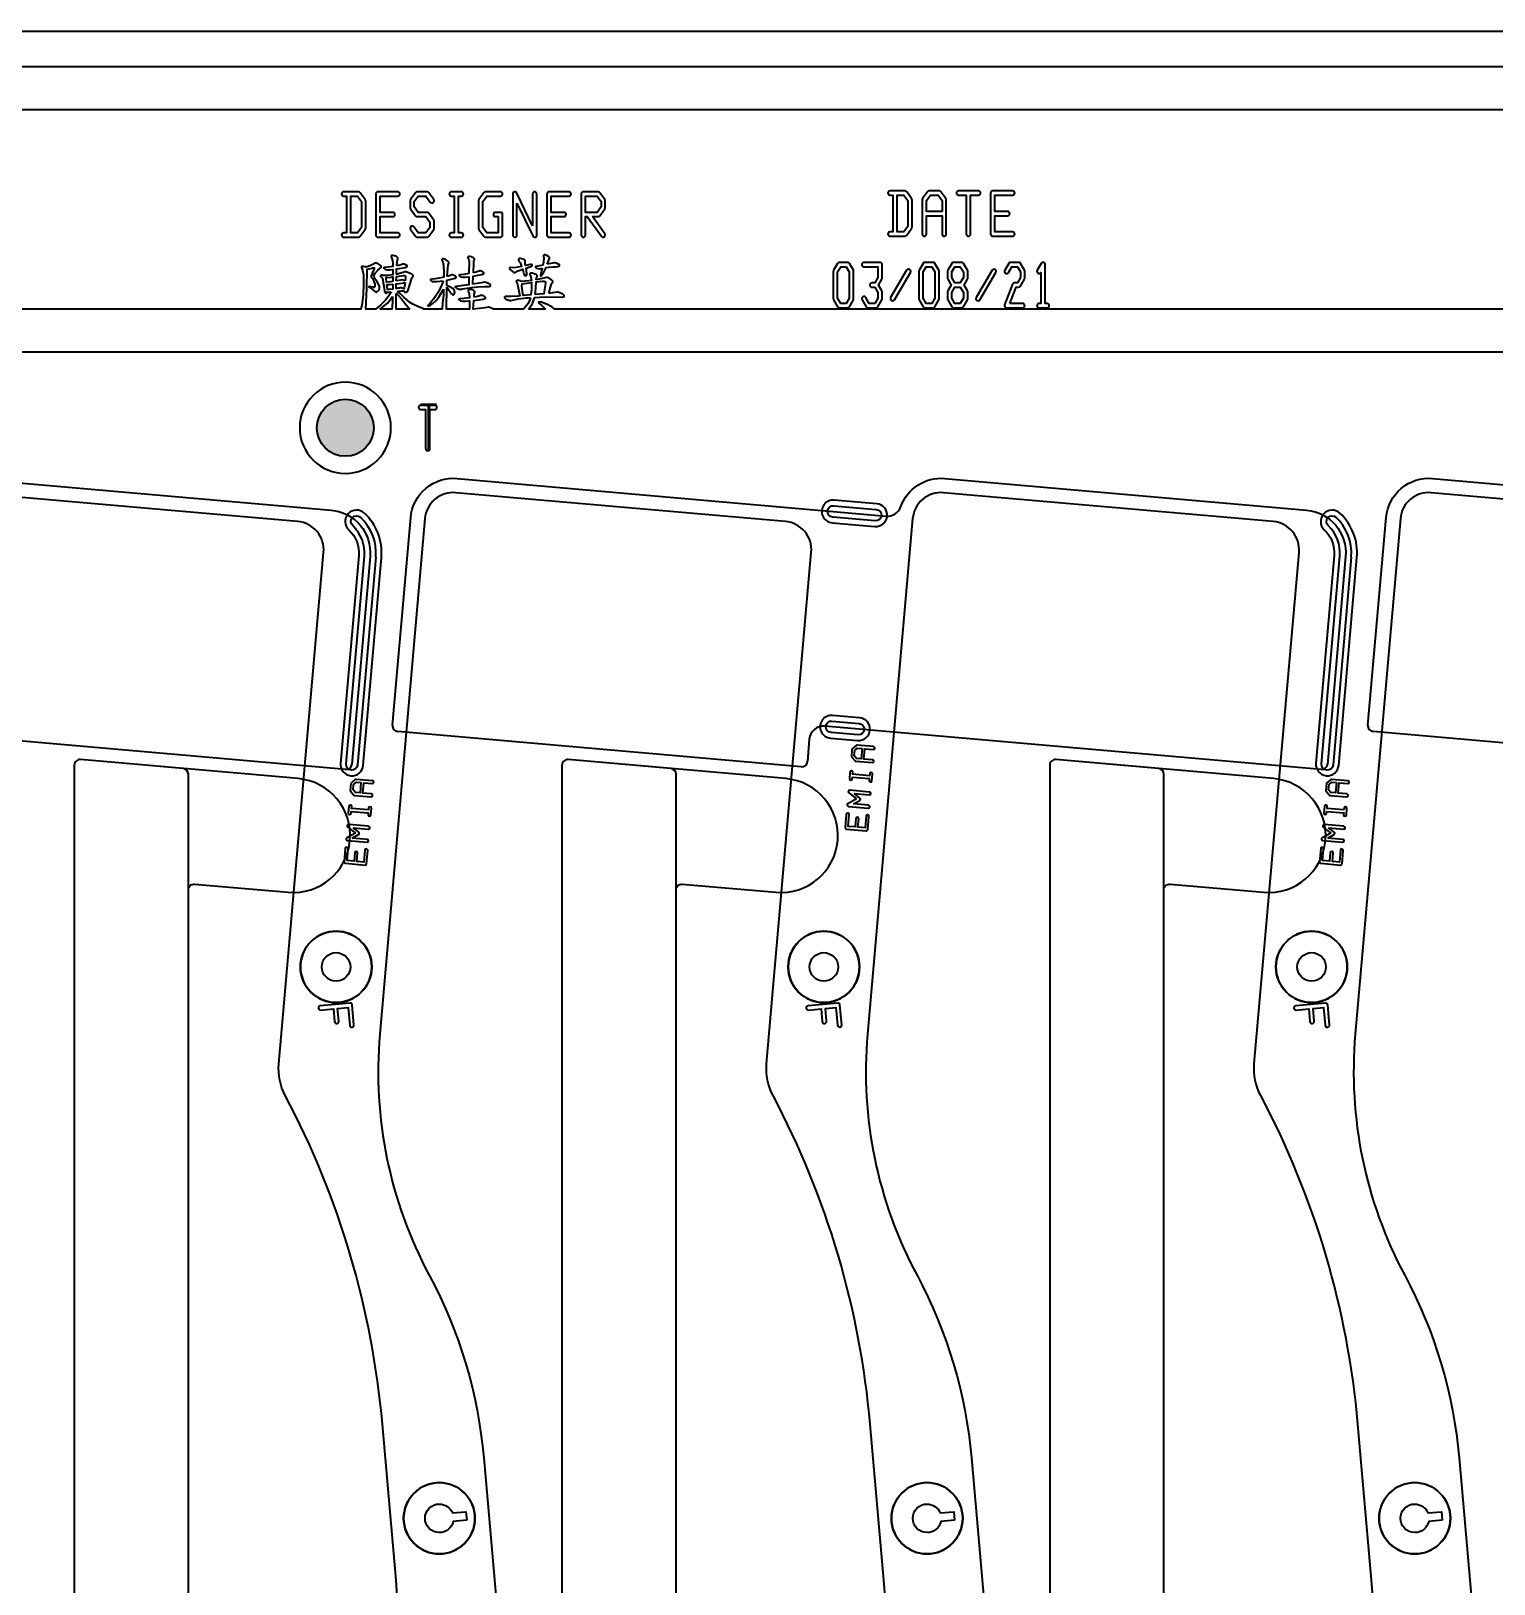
# Model space of a CAD drawing. Extents: x 2864 to 3941, y 2420 to 3182.
# Drawn here: x 3635.3 to 3686.6, y 2980.2 to 3034.7 of the extents above; entities that cross this region are included whole.
import ezdxf

# ---------------------------------------------------------------- set-up
doc = ezdxf.new("R2010")
doc.units = 0
for name, color, linetype in [('ada-b', 3, 'Continuous'), ('btr2_panel', 7, 'Continuous'), ('emi-panel', 2, 'Continuous'), ('emia-block-b', 5, 'Continuous')]:
    doc.layers.add(name, color=color, linetype=linetype)
doc.styles.get("Standard").update_dxf_attribs({"font": 'simplex.shx', "height": 2.7})

msp = doc.modelspace()

# ---------------------------------------------------------------- hatches: boundary and pattern name
at = {"layer": 'emia-block-b', "linetype": 'Continuous'}
msp.add_hatch(color=256, dxfattribs=at).paths.add_polyline_path([(3647.31461, 3020.76722, 1), (3645.31461, 3020.76722, 1)])

# ---------------------------------------------------------------- linework, layer by layer
at = {"layer": 'ada-b', "linetype": 'Continuous'}
for points in [[(3636.81107, 3008.93618), (3636.81095, 2946.64439, 0.440004), (3637.02838, 2946.44516), (3640.62885, 2946.76016, 0.388891), (3640.81141, 2946.9594), (3640.81144, 3008.62126, 0.388895), (3640.62886, 3008.8205), (3637.02851, 3009.13544, 0.440063)], [(3636.81117, 3008.93619), (3636.81095, 2946.64439, 0.440004), (3637.02838, 2946.44516), (3640.62885, 2946.76016, 0.388891), (3640.81141, 2946.9594), (3640.81136, 3004.571, -0.440016), (3641.02878, 3004.77023), (3644.31135, 3004.48302, 1), (3644.65982, 3008.46784), (3637.02859, 3009.13542, 0.44002)], [(3653.91107, 3008.93618), (3653.91095, 2946.64439, 0.440004), (3654.12838, 2946.44516), (3657.72885, 2946.76016, 0.388891), (3657.91141, 2946.9594), (3657.91144, 3008.62126, 0.388895), (3657.72886, 3008.8205), (3654.12851, 3009.13544, 0.440063)], [(3653.91117, 3008.93619), (3653.91095, 2946.64439, 0.440004), (3654.12838, 2946.44516), (3657.72885, 2946.76016, 0.388891), (3657.91141, 2946.9594), (3657.91136, 3004.571, -0.440016), (3658.12878, 3004.77023), (3661.41135, 3004.48302, 1), (3661.75982, 3008.46784), (3654.12859, 3009.13542, 0.44002)], [(3671.01107, 3008.93618), (3671.01095, 2946.64439, 0.440004), (3671.22838, 2946.44516), (3674.82885, 2946.76016, 0.388891), (3675.01141, 2946.9594), (3675.01144, 3008.62126, 0.388895), (3674.82886, 3008.8205), (3671.22851, 3009.13544, 0.440063)], [(3671.01117, 3008.93619), (3671.01095, 2946.64439, 0.440004), (3671.22838, 2946.44516), (3674.82885, 2946.76016, 0.388891), (3675.01141, 2946.9594), (3675.01136, 3004.571, -0.440016), (3675.22878, 3004.77023), (3678.51135, 3004.48302, 1), (3678.85982, 3008.46784), (3671.22859, 3009.13542, 0.44002)]]:
    msp.add_lwpolyline(points, format="xyb", close=True, dxfattribs=at)
at = {"layer": 'btr2_panel'}
for p, q in [((3650.20593, 3027.45019), (3650.37977, 3027.45019)), ((3648.42673, 3026.01193), (3648.41794, 3025.91896)), ((3653.33004, 3024.92608), (3652.73139, 3024.92608)), ((3670.77985, 3024.97608), (3670.92018, 3024.97608))]:
    msp.add_line(p, q, dxfattribs=at)
at = {"layer": 'btr2_panel', "linetype": 'Continuous'}
for points in [[(3537.92299, 3034.67608), (3791.92299, 3034.67608), (3791.92299, 3031.92608, 0.414215), (3790.67299, 3030.67608, 0.414215), (3791.92299, 3029.42608), (3791.92299, 3024.66941, -0.044688), (3792.42299, 3024.26645), (3792.42299, 3019.08572, -0.044688), (3791.92299, 3018.68276), (3791.92299, 2842.16941, -0.044688), (3792.42299, 2841.76645), (3792.42299, 2836.58572, -0.044688), (3791.92299, 2836.18276), (3791.92299, 2659.66941, -0.044688)], [(3647.02861, 3027.76525), (3647.02861, 3028.72552, 0.159331), (3647.01413, 3028.76981), (3646.84074, 3029.00926, 0.241867), (3646.77977, 3029.04058), (3646.43209, 3029.04058), (3646.25825, 3029.04058, 1), (3646.25825, 3028.89058), (3646.35709, 3028.89058), (3646.35709, 3027.60019), (3646.25825, 3027.60019, 1), (3646.25825, 3027.45019), (3646.43209, 3027.45019)], [(3648.15361, 3027.45019, 1), (3648.15361, 3027.60019), (3647.53325, 3027.60019), (3647.53325, 3028.17038), (3647.97977, 3028.17038, 1), (3647.97977, 3028.32038), (3647.53325, 3028.32038), (3647.53325, 3028.89058), (3648.15361, 3028.89058, 1), (3648.15361, 3029.04058), (3647.45825, 3029.04058, 0.414241), (3647.38325, 3028.96558), (3647.38325, 3028.24538)], [(3650.37977, 3027.45019, 1), (3650.37977, 3027.60019), (3650.28093, 3027.60019), (3650.28093, 3028.89058), (3650.37977, 3028.89058, 1), (3650.37977, 3029.04058), (3650.20593, 3029.04058), (3650.03209, 3029.04058, 1), (3650.03209, 3028.89058), (3650.13093, 3028.89058), (3650.13093, 3027.60019), (3650.03209, 3027.60019, 1), (3650.03209, 3027.45019), (3650.20593, 3027.45019)], [(3652.87861, 3027.85306), (3652.32579, 3028.99819, 0.798609), (3652.18325, 3028.96531), (3652.18325, 3027.52519, 1), (3652.33325, 3027.52519), (3652.33325, 3028.63771)], [(3652.33325, 3028.63771), (3652.88607, 3027.49258, 0.798609), (3653.02861, 3027.52546)], [(3653.02861, 3027.52546), (3653.02861, 3028.96558, 1), (3652.87861, 3028.96558), (3652.87861, 3027.85306)], [(3654.15361, 3027.45019, 1), (3654.15361, 3027.60019), (3653.53325, 3027.60019), (3653.53325, 3028.17038), (3653.97977, 3028.17038, 1), (3653.97977, 3028.32038), (3653.53325, 3028.32038), (3653.53325, 3028.89058), (3654.15361, 3028.89058, 1), (3654.15361, 3029.04058), (3653.45825, 3029.04058, 0.414241), (3653.38325, 3028.96558), (3653.38325, 3028.24538)], [(3655.42861, 3028.48545), (3655.42861, 3028.72552, 0.159331), (3655.41413, 3028.76981), (3655.24074, 3029.00926, 0.241867), (3655.17977, 3029.04058), (3654.65825, 3029.04058, 0.414241), (3654.58325, 3028.96558), (3654.58325, 3028.24538)], [(3666.18456, 3027.79869), (3666.18456, 3028.75895, 0.159331), (3666.17009, 3028.80324), (3665.99669, 3029.0427, 0.241867), (3665.93572, 3029.07402), (3665.58804, 3029.07402), (3665.4142, 3029.07402, 1), (3665.4142, 3028.92402), (3665.51304, 3028.92402), (3665.51304, 3027.63362), (3665.4142, 3027.63362, 1), (3665.4142, 3027.48362), (3665.58804, 3027.48362)], [(3667.38456, 3027.55862), (3667.38456, 3028.27882), (3667.38456, 3028.75895, 0.159331), (3667.37009, 3028.80324), (3667.19669, 3029.0427, 0.241867), (3667.13572, 3029.07402), (3666.78804, 3029.07402, 0.241871), (3666.72707, 3029.0427), (3666.55368, 3028.80324, 0.159337), (3666.5392, 3028.75895), (3666.5392, 3028.27882)], [(3669.70956, 3027.48362, 1), (3669.70956, 3027.63362), (3669.0892, 3027.63362), (3669.0892, 3028.20382), (3669.53572, 3028.20382, 1), (3669.53572, 3028.35382), (3669.0892, 3028.35382), (3669.0892, 3028.92402), (3669.70956, 3028.92402, 1), (3669.70956, 3029.07402), (3669.0142, 3029.07402, 0.414241), (3668.9392, 3028.99902), (3668.9392, 3028.27882)], [(3647.38325, 3028.24538), (3647.38325, 3027.52519, 0.414241), (3647.45825, 3027.45019), (3648.15361, 3027.45019)], [(3653.38325, 3028.24538), (3653.38325, 3027.52519, 0.414241), (3653.45825, 3027.45019), (3654.15361, 3027.45019)], [(3654.58325, 3028.24538), (3654.58325, 3027.52519, 1), (3654.73325, 3027.52519), (3654.73325, 3028.17038), (3654.7938, 3028.17038), (3655.29287, 3027.4812, 1), (3655.41436, 3027.56917), (3654.979, 3028.17038)], [(3654.979, 3028.17038), (3655.17977, 3028.17038, 0.241871), (3655.24074, 3028.2017), (3655.41413, 3028.44116, 0.159337), (3655.42861, 3028.48545)], [(3666.5392, 3028.27882), (3666.5392, 3027.55862, 1), (3666.6892, 3027.55862), (3666.6892, 3028.20382), (3667.23456, 3028.20382), (3667.23456, 3027.55862, 1), (3667.38456, 3027.55862)], [(3668.9392, 3028.27882), (3668.9392, 3027.55862, 0.414241), (3669.0142, 3027.48362), (3669.70956, 3027.48362)], [(3646.43209, 3027.45019), (3646.77977, 3027.45019, 0.241871), (3646.84074, 3027.48151), (3647.01413, 3027.72096, 0.159337), (3647.02861, 3027.76525)], [(3665.58804, 3027.48362), (3665.93572, 3027.48362, 0.241871), (3665.99669, 3027.51494), (3666.17009, 3027.75439, 0.159337), (3666.18456, 3027.79869)], [(3647.9272, 3025.5299), (3647.92318, 3025.51873), (3647.90863, 3025.49851), (3647.89115, 3025.46116), (3647.82127, 3025.36158), (3647.70774, 3025.22775), (3647.55927, 3025.08303), (3647.47192, 3025.0099), (3647.43408, 3024.97255), (3647.37563, 3024.92608), (3647.03859, 3024.92608), (3647.06634, 3025.64683), (3647.07766, 3026.32933), (3647.10629, 3026.32933), (3647.24933, 3026.36522), (3647.2684, 3026.37291), (3647.3002, 3026.38061), (3647.32053, 3026.38061), (3647.32815, 3026.37082), (3647.32815, 3026.34998), (3647.31696, 3026.31841), (3647.26382, 3026.21114), (3647.22186, 3026.09912), (3647.22186, 3026.05958), (3647.24305, 3026.02207), (3647.26425, 3025.99886), (3647.30661, 3025.92563), (3647.34897, 3025.80061), (3647.34897, 3025.71998), (3647.3283, 3025.69116), (3647.30821, 3025.69116), (3647.30764, 3025.69224), (3647.14603, 3025.72581), (3647.1406, 3025.72581), (3647.13516, 3025.71819), (3647.13516, 3025.71058), (3647.18084, 3025.68356), (3647.27953, 3025.60973), (3647.35447, 3025.54492), (3647.38552, 3025.52691), (3647.41206, 3025.52691), (3647.45323, 3025.55278), (3647.49589, 3025.60165), (3647.51648, 3025.65627), (3647.51648, 3025.72924), (3647.4314, 3025.88605), (3647.34633, 3026.0015, -0.184759), (3647.31541, 3026.09093), (3647.32624, 3026.12657), (3647.36055, 3026.18546), (3647.45803, 3026.29239), (3647.55192, 3026.37917), (3647.57179, 3026.41172), (3647.57179, 3026.44006), (3647.54111, 3026.47341), (3647.46805, 3026.51403), (3647.40085, 3026.53724), (3647.36336, 3026.53724), (3647.33176, 3026.52401), (3647.25593, 3026.47603), (3647.12113, 3026.41978), (3647.03345, 3026.39549), (3647.01118, 3026.40875), (3646.95652, 3026.42194), (3646.90186, 3026.42194), (3646.8797, 3026.40578), (3646.8797, 3026.38216), (3646.88879, 3026.35852), (3646.92212, 3026.29755), (3646.94636, 3026.14576), (3646.94636, 3025.79119), (3646.93531, 3025.4391), (3646.91443, 3025.22509), (3646.88864, 3025.05838), (3646.86531, 3024.98125), (3646.85795, 3024.93646), (3646.85795, 3024.92608), (3614.86784, 3024.92608)], [(3648.11881, 3026.45037), (3648.1329, 3026.60205), (3648.1481, 3026.65366), (3648.15418, 3026.69189), (3648.15418, 3026.72982), (3648.11215, 3026.76832), (3648.07012, 3026.78609, 0.096616), (3647.99654, 3026.80978), (3647.94849, 3026.80978), (3647.92297, 3026.79766), (3647.92297, 3026.76859), (3647.93361, 3026.73654, -0.135788), (3647.97164, 3026.60083), (3647.97621, 3026.55938), (3647.97992, 3026.42464), (3647.81278, 3026.39968), (3647.6975, 3026.3904), (3647.66316, 3026.38111), (3647.66316, 3026.36386, 0.120123), (3647.71766, 3026.31863), (3647.7824, 3026.3082), (3647.8722, 3026.3082), (3647.98077, 3026.32026), (3647.98077, 3026.1339), (3647.78947, 3026.10542), (3647.66172, 3026.10083), (3647.64589, 3026.10685), (3647.60462, 3026.11365), (3647.56671, 3026.11365), (3647.55222, 3026.09656), (3647.55222, 3026.07677), (3647.56098, 3026.06777), (3647.56974, 3026.06148), (3647.59273, 3026.0381), (3647.62121, 3025.98684), (3647.62668, 3025.95896), (3647.63546, 3025.93199), (3647.68585, 3025.59746, 0.190918), (3647.71526, 3025.51638), (3647.72431, 3025.50176), (3647.74243, 3025.48713), (3647.7594, 3025.48713), (3647.77298, 3025.49927), (3647.78431, 3025.52246), (3647.7854, 3025.52824), (3647.80431, 3025.52318, 0.039149), (3647.9272, 3025.5299)], [(3648.12857, 3025.55002), (3648.20049, 3025.5571, -0.043041), (3648.36373, 3025.5684), (3648.36508, 3025.56374), (3648.3976, 3025.51697), (3648.45315, 3025.51697), (3648.5033, 3025.56048), (3648.63004, 3025.97561), (3648.65801, 3026.03545, 0.144281), (3648.68996, 3026.08661), (3648.68996, 3026.10396), (3648.64163, 3026.14791), (3648.59331, 3026.17452), (3648.44969, 3026.23237), (3648.41788, 3026.23237), (3648.34179, 3026.21632), (3648.13045, 3026.15619), (3648.10477, 3026.15237), (3648.11163, 3026.33663), (3648.19952, 3026.34937), (3648.41448, 3026.38915), (3648.44165, 3026.39875), (3648.46511, 3026.40424), (3648.48858, 3026.41934), (3648.48858, 3026.44251), (3648.46773, 3026.46514), (3648.44689, 3026.47419, 0.21206), (3648.32047, 3026.50055, -0.043409), (3648.11881, 3026.45037)], [(3649.88603, 3026.07504), (3649.90467, 3026.34782), (3649.91977, 3026.47324), (3649.93865, 3026.54264), (3649.93865, 3026.57072), (3649.90364, 3026.6147), (3649.82242, 3026.66357), (3649.76119, 3026.69045), (3649.72495, 3026.69045), (3649.7037, 3026.669), (3649.7037, 3026.64756), (3649.72126, 3026.59885, -0.0984), (3649.7514, 3026.46976), (3649.76018, 3026.41984), (3649.76896, 3026.22743), (3649.76896, 3026.04801), (3649.66491, 3026.02446), (3649.46893, 3025.98996), (3649.34188, 3025.9779), (3649.30405, 3025.96582), (3649.30405, 3025.94618, 0.109775), (3649.35855, 3025.90095), (3649.42329, 3025.89052), (3649.51764, 3025.89052), (3649.7456, 3025.92191)], [(3650.80315, 3026.20575), (3650.82186, 3026.55184, -0.067096), (3650.83251, 3026.63365), (3650.83651, 3026.64593), (3650.84051, 3026.6691), (3650.84051, 3026.69637), (3650.81372, 3026.72638), (3650.78694, 3026.74002), (3650.74809, 3026.75501), (3650.68378, 3026.77001), (3650.63287, 3026.77001), (3650.60743, 3026.74567), (3650.60743, 3026.71593), (3650.61664, 3026.69971, -0.188959), (3650.65218, 3026.60778), (3650.65064, 3026.17491), (3650.4668, 3026.1451), (3650.34481, 3026.13442), (3650.30847, 3026.12373), (3650.30847, 3026.1053, 0.120084), (3650.36297, 3026.06006), (3650.42771, 3026.04963), (3650.5201, 3026.04963), (3650.65025, 3026.06551), (3650.64924, 3025.78281), (3650.19449, 3025.72334), (3650.16924, 3025.7125), (3650.16924, 3025.69488), (3650.20278, 3025.66913), (3650.23633, 3025.65557, 0.202378), (3650.3854, 3025.63057), (3650.41059, 3025.63541), (3650.74652, 3025.68381), (3650.96346, 3025.70438), (3651.20979, 3025.72012), (3651.35861, 3025.72388), (3651.40103, 3025.74004), (3651.40239, 3025.76968)], [(3653.39645, 3026.49889), (3653.44969, 3026.64542), (3653.46402, 3026.66906), (3653.47836, 3026.70059), (3653.47836, 3026.7263), (3653.4426, 3026.76731), (3653.37465, 3026.81008), (3653.32279, 3026.82967), (3653.28523, 3026.82967), (3653.26377, 3026.8066), (3653.26019, 3026.78352, -0.079593), (3653.27231, 3026.676, -0.034299), (3653.24182, 3026.4665), (3653.00505, 3026.42654), (3652.9836, 3026.41652), (3652.9836, 3026.40092), (3653.00899, 3026.38086), (3653.03438, 3026.3686, 0.145722), (3653.12392, 3026.33741), (3653.13817, 3026.34131), (3653.14824, 3026.34522), (3653.21756, 3026.36127)], [(3670.13671, 3026.01118), (3670.13671, 3026.2504, 0.13403), (3670.12627, 3026.28913), (3669.98594, 3026.5288, 0.267143), (3669.91995, 3026.56649), (3669.63975, 3026.56649, 0.267143), (3669.57376, 3026.5288), (3669.43343, 3026.28913, 1), (3669.56494, 3026.21212), (3669.6832, 3026.41409), (3669.87649, 3026.41409), (3669.98431, 3026.22996), (3669.98431, 3026.03162), (3669.87649, 3025.84749), (3669.77985, 3025.84749, 0.310667), (3669.7087, 3025.79856), (3669.42837, 3025.08043, 0.529919), (3669.49919, 3024.97608), (3670.06051, 3024.97608, 1), (3670.06051, 3025.12848), (3669.61073, 3025.12848)], [(3670.92018, 3024.97608, 1), (3670.92018, 3025.12848), (3670.85605, 3025.12848), (3670.85605, 3026.49007, 0.76611), (3670.71409, 3026.5288), (3670.57376, 3026.28913, 0.97981), (3670.70365, 3026.20947), (3670.70365, 3025.12848), (3670.63952, 3025.12848, 1), (3670.63952, 3024.97608), (3670.77985, 3024.97608)], [(3648.41794, 3025.91896), (3648.41562, 3025.92037), (3648.38245, 3025.93212), (3648.3458, 3025.94053, 0.14324), (3648.24757, 3025.94356), (3648.10027, 3025.91489)], [(3649.7456, 3025.92191), (3649.70976, 3025.81618), (3649.57863, 3025.53682), (3649.43877, 3025.32192), (3649.28724, 3025.13466), (3649.20273, 3025.05485), (3649.20273, 3025.04723), (3649.21361, 3025.03962, 0.205204), (3649.31628, 3025.07983), (3649.38106, 3025.12335), (3649.49443, 3025.23053), (3649.54303, 3025.29418), (3649.61053, 3025.37121), (3649.759, 3025.62578), (3649.76072, 3025.62956)], [(3649.86818, 3025.70028), (3649.88494, 3025.68232), (3649.93699, 3025.61065), (3649.99773, 3025.51508), (3650.0411, 3025.45932), (3650.06886, 3025.43675), (3650.08448, 3025.42746), (3650.10336, 3025.42746, 0.222071), (3650.14189, 3025.47377), (3650.14935, 3025.50755, 0.178818), (3650.12989, 3025.60115), (3650.11691, 3025.62148), (3650.0634, 3025.66622), (3650.02286, 3025.69061), (3649.89642, 3025.74752), (3649.87025, 3025.75336), (3649.87913, 3025.94518), (3649.9833, 3025.96532), (3650.11713, 3025.99814), (3650.14717, 3026.0109), (3650.17312, 3026.01821), (3650.19907, 3026.03827), (3650.19907, 3026.06461), (3650.17823, 3026.08724), (3650.12612, 3026.11212), (3650.07517, 3026.12795), (3650.0501, 3026.12795), (3649.9663, 3026.09691), (3649.88603, 3026.07504)], [(3650.78125, 3025.80081), (3650.79669, 3026.08635), (3650.96672, 3026.11515), (3651.09507, 3026.14391), (3651.1239, 3026.1551), (3651.14878, 3026.16149), (3651.17366, 3026.17907), (3651.17366, 3026.20383), (3651.15282, 3026.22646), (3651.1007, 3026.25134), (3651.04976, 3026.26717), (3651.0249, 3026.26717), (3651.00413, 3026.26108, -0.046392), (3650.80315, 3026.20575)], [(3651.40239, 3025.76968, 0.154416), (3651.27522, 3025.85453, 0.078894), (3651.20928, 3025.86799), (3651.0767, 3025.84561), (3650.78125, 3025.80081)], [(3653.00706, 3025.95953), (3653.01489, 3026.02227), (3653.03644, 3026.07704), (3653.03644, 3026.10194), (3653.00514, 3026.13846, 0.074535), (3652.86683, 3026.18327), (3652.80755, 3026.18327), (3652.78284, 3026.16648), (3652.78284, 3026.1389), (3652.79256, 3026.11369), (3652.80227, 3026.09928), (3652.82332, 3026.05967), (3652.84064, 3025.9338), (3652.75012, 3025.92171), (3652.49121, 3025.89804, 0.130029), (3652.33209, 3025.93465), (3652.30876, 3025.91235), (3652.30876, 3025.88508), (3652.31721, 3025.8702, -0.184639), (3652.34978, 3025.78594), (3652.43129, 3025.39281), (3652.3767, 3025.38359), (3652.12181, 3025.36838), (3651.91882, 3025.3644), (3651.88968, 3025.34719), (3651.88968, 3025.32015), (3651.93453, 3025.2882), (3651.97938, 3025.26854, 0.127545), (3652.11668, 3025.23168), (3652.3727, 3025.28297), (3652.66795, 3025.32102), (3652.80412, 3025.32753)], [(3653.44409, 3025.4783), (3653.50219, 3025.69908), (3653.53082, 3025.78279), (3653.55626, 3025.8311, 0.07753), (3653.59443, 3025.87941), (3653.59443, 3025.90219), (3653.54704, 3025.9512), (3653.46173, 3026.00836), (3653.40486, 3026.03285), (3653.37054, 3026.03285), (3653.2769, 3026.01288), (3653.00706, 3025.95953)], [(3669.61073, 3025.12848), (3669.8319, 3025.69509), (3669.91995, 3025.69509, 0.267143), (3669.98594, 3025.73279), (3670.12627, 3025.97245, 0.13403), (3670.13671, 3026.01118)], [(3587.0461, 3025.76996), (3587.0461, 3024.92848), (3586.89919, 3024.92848, 0.063141), (3586.88021, 3024.92608), (3560.62289, 3024.92608), (3560.62289, 3023.42608), (3767.77638, 3023.42608)], [(3647.52153, 3024.92608, 0.026687), (3647.60718, 3024.98267), (3647.66821, 3025.02866), (3647.78784, 3025.13811), (3647.84644, 3025.20157), (3647.97084, 3025.36788)], [(3650.82881, 3025.35106), (3650.83181, 3025.39825, -0.067086), (3650.84245, 3025.48006), (3650.84645, 3025.49234), (3650.85045, 3025.51551), (3650.85045, 3025.54278), (3650.82367, 3025.57279), (3650.79688, 3025.58642), (3650.75804, 3025.60142), (3650.69373, 3025.61641), (3650.64282, 3025.61641), (3650.61737, 3025.59208), (3650.61737, 3025.56234), (3650.62658, 3025.54612, -0.077125), (3650.6608, 3025.47311), (3650.66362, 3025.32415), (3650.46927, 3025.29867), (3650.33772, 3025.28936), (3650.29852, 3025.28006), (3650.29852, 3025.26196), (3650.31833, 3025.23791), (3650.35798, 3025.2126), (3650.4286, 3025.20122), (3650.5288, 3025.20122), (3650.66489, 3025.21436), (3650.66821, 3024.92608), (3649.86401, 3024.92608), (3649.86818, 3025.70028)], [(3652.80412, 3025.32753), (3652.77997, 3025.2523), (3652.72988, 3025.12693), (3652.59032, 3024.94604), (3652.55816, 3024.92608), (3651.51531, 3024.92608), (3651.51427, 3024.92712), (3651.46703, 3024.95299), (3651.34645, 3024.99487), (3651.33089, 3024.99487), (3651.20862, 3024.97154, -0.029676), (3650.80201, 3024.92953), (3650.82123, 3025.23183), (3650.90294, 3025.24213), (3651.14862, 3025.28165), (3651.2065, 3025.29665), (3651.23333, 3025.31164), (3651.23333, 3025.33598), (3651.21058, 3025.36067), (3651.18784, 3025.37055, 0.20801), (3651.04871, 3025.39977, -0.038369), (3650.82881, 3025.35106)], [(3767.77638, 3023.42608), (3767.77638, 3024.92608), (3653.66213, 3024.92608), (3653.55253, 3025.0085, 0.047639), (3653.25438, 3025.14515, 0.065531), (3653.10294, 3025.17885), (3653.09688, 3025.17885), (3653.09082, 3025.17077), (3653.09082, 3025.15144), (3653.12299, 3025.1177), (3653.19536, 3025.06372), (3653.31598, 3024.94227), (3653.33004, 3024.92608)], [(3646.98262, 3017.77532, 1), (3646.43714, 3017.19013, -0.230922), (3646.78294, 3016.28954), (3646.14531, 3009.00177, 1), (3646.94226, 3008.93204), (3647.57989, 3016.21981)], [(3647.38065, 3016.23725), (3646.74303, 3008.94947, -1), (3646.34455, 3008.98434), (3646.98217, 3016.27211, 0.230923), (3646.57351, 3017.33643, -1), (3646.84625, 3017.62902)], [(3681.18262, 3017.77532, 1), (3680.63714, 3017.19013, -0.230922), (3680.98294, 3016.28954), (3680.34531, 3009.00177, 1), (3681.14226, 3008.93204), (3681.77989, 3016.21981)], [(3681.58065, 3016.23725), (3680.94303, 3008.94947, -1), (3680.54455, 3008.98434), (3681.18217, 3016.27211, 0.230923), (3680.77351, 3017.33643, -1), (3681.04625, 3017.62902)], [(3664.69481, 3007.99688), (3664.00234, 3008.05746, 0.743963), (3663.96649, 3007.96864), (3664.2341, 3007.75432)], [(3664.12621, 3007.58128), (3664.3479, 3007.7026, 0.537055), (3664.35493, 3007.78567), (3664.15789, 3007.94347)], [(3664.15789, 3007.94347), (3664.6861, 3007.89726, 1), (3664.69481, 3007.99688)], [(3664.2341, 3007.75432), (3663.93333, 3007.58972, 0.74498), (3663.95335, 3007.49602), (3664.64569, 3007.43545, 1), (3664.65441, 3007.53507), (3664.12621, 3007.58128)], [(3647.12673, 3006.79767), (3646.43426, 3006.85825, 0.743963), (3646.3984, 3006.76944), (3646.66602, 3006.55512)], [(3646.58981, 3006.74427), (3647.11802, 3006.69805, 1), (3647.12673, 3006.79767)], [(3681.32673, 3006.79767), (3680.63426, 3006.85825, 0.743963), (3680.5984, 3006.76944), (3680.86602, 3006.55512)], [(3680.78981, 3006.74427), (3681.31802, 3006.69805, 1), (3681.32673, 3006.79767)], [(3646.66602, 3006.55512), (3646.36525, 3006.39052, 0.74498), (3646.38527, 3006.29681), (3647.07761, 3006.23624, 1), (3647.08633, 3006.33586), (3646.55812, 3006.38207)], [(3646.55812, 3006.38207), (3646.77982, 3006.5034, 0.537055), (3646.78685, 3006.58646), (3646.58981, 3006.74427)], [(3680.86602, 3006.55512), (3680.56525, 3006.39052, 0.74498), (3680.58527, 3006.29681), (3681.27761, 3006.23624, 1), (3681.28633, 3006.33586), (3680.75812, 3006.38207)], [(3680.75812, 3006.38207), (3680.97982, 3006.5034, 0.537055), (3680.98685, 3006.58646), (3680.78981, 3006.74427)]]:
    msp.add_lwpolyline(points, format="xyb", dxfattribs=at)
for points in [[(3785.92299, 3032.67608, 0.414216), (3784.92299, 3033.67608, 0.182679), (3784.26155, 3033.42608), (3546.01972, 3033.42608, 1), (3546.01972, 3031.92608), (3784.26155, 3031.92608, 0.182679), (3784.92299, 3031.67608, 0.414216)], [(3649.42861, 3027.76525), (3649.42861, 3028.00532, 0.159339), (3649.41413, 3028.04962), (3649.24074, 3028.28906, 0.241867), (3649.17977, 3028.32038), (3648.87038, 3028.32038), (3648.73325, 3028.50975), (3648.73325, 3028.70121), (3648.87038, 3028.89058), (3649.14148, 3028.89058), (3649.29287, 3028.68153, 1), (3649.41436, 3028.7695), (3649.24074, 3029.00926, 0.241867), (3649.17977, 3029.04058), (3648.83209, 3029.04058, 0.241871), (3648.77112, 3029.00926), (3648.59772, 3028.76981, 0.159337), (3648.58325, 3028.72552), (3648.58325, 3028.48545, 0.159331), (3648.59772, 3028.44116), (3648.77112, 3028.2017, 0.241867), (3648.83209, 3028.17038), (3649.14148, 3028.17038), (3649.27861, 3027.98102), (3649.27861, 3027.78956), (3649.14148, 3027.60019), (3648.87038, 3027.60019), (3648.71899, 3027.80924, 1), (3648.5975, 3027.72127), (3648.77112, 3027.48151, 0.241867), (3648.83209, 3027.45019), (3649.17977, 3027.45019, 0.241871), (3649.24074, 3027.48151), (3649.41413, 3027.72096, 0.159337)], [(3651.82861, 3027.52519), (3651.82861, 3028.24538, 0.414241), (3651.75361, 3028.32038), (3651.57977, 3028.32038, 1), (3651.57977, 3028.17038), (3651.67861, 3028.17038), (3651.67861, 3027.60019), (3651.27038, 3027.60019), (3651.13325, 3027.78956), (3651.13325, 3028.70121), (3651.27038, 3028.89058), (3651.75361, 3028.89058, 1), (3651.75361, 3029.04058), (3651.23209, 3029.04058, 0.241871), (3651.17112, 3029.00926), (3650.99772, 3028.76981, 0.159337), (3650.98325, 3028.72552), (3650.98325, 3027.76525, 0.159331), (3650.99772, 3027.72096), (3651.17112, 3027.48151, 0.241867), (3651.23209, 3027.45019), (3651.75361, 3027.45019, 0.414241)], [(3668.50956, 3028.92402, 1), (3668.50956, 3029.07402), (3668.16188, 3029.07402), (3667.8142, 3029.07402, 1), (3667.8142, 3028.92402), (3668.08688, 3028.92402), (3668.08688, 3027.55862, 1), (3668.23688, 3027.55862), (3668.23688, 3028.92402)], [(3652.86427, 3026.44954), (3652.86427, 3026.47664), (3652.83443, 3026.49155), (3652.7978, 3026.49155), (3652.63537, 3026.45147), (3652.62208, 3026.52061), (3652.61813, 3026.63055), (3652.59801, 3026.65477), (3652.57789, 3026.66617), (3652.53479, 3026.68328), (3652.46152, 3026.70039), (3652.40836, 3026.70039), (3652.38536, 3026.67864), (3652.38536, 3026.64785), (3652.40195, 3026.61475), (3652.44064, 3026.5606), (3652.49556, 3026.4205), (3652.30942, 3026.38313), (3652.2043, 3026.37408), (3652.11023, 3026.38527), (3652.0858, 3026.38527), (3652.06869, 3026.3728), (3652.06869, 3026.3491), (3652.1046, 3026.30418), (3652.17272, 3026.24303), (3652.22351, 3026.21559), (3652.25189, 3026.21559), (3652.28027, 3026.22776), (3652.29885, 3026.23994, -0.036745), (3652.43971, 3026.29674), (3652.43971, 3026.29808), (3652.52892, 3026.32794), (3652.56592, 3026.21465), (3652.5789, 3026.16064), (3652.61349, 3026.10516), (3652.63511, 3026.10371), (3652.6524, 3026.10513), (3652.67545, 3026.14211), (3652.68122, 3026.17767), (3652.68122, 3026.18981), (3652.65062, 3026.36849), (3652.83785, 3026.42926)], [(3664.13671, 3025.29218), (3664.13671, 3026.2504, 0.13403), (3664.12627, 3026.28913), (3663.98594, 3026.5288, 0.267143), (3663.91995, 3026.56649), (3663.63975, 3026.56649, 0.267143), (3663.57376, 3026.5288), (3663.43343, 3026.28913, 0.13403), (3663.42299, 3026.2504), (3663.42299, 3025.29218, 0.13403), (3663.43343, 3025.25345), (3663.57376, 3025.01378, 0.267143), (3663.63975, 3024.97608), (3663.91995, 3024.97608, 0.267143), (3663.98594, 3025.01378), (3664.12627, 3025.25345, 0.13403)], [(3665.13671, 3025.29218), (3665.13671, 3025.53139, 0.13403), (3665.12627, 3025.57012), (3665.00848, 3025.77129), (3665.12627, 3025.97245, 0.13403), (3665.13671, 3026.01118), (3665.13671, 3026.49029, 0.414239), (3665.06051, 3026.56649), (3664.49919, 3026.56649, 1), (3664.49919, 3026.41409), (3664.98431, 3026.41409), (3664.98431, 3026.03162), (3664.87649, 3025.84749), (3664.77985, 3025.84749, 1), (3664.77985, 3025.69509), (3664.87649, 3025.69509), (3664.98431, 3025.51095), (3664.98431, 3025.31262), (3664.87649, 3025.12848), (3664.6832, 3025.12848), (3664.56494, 3025.33045, 1), (3664.43343, 3025.25345), (3664.57376, 3025.01378, 0.267143), (3664.63975, 3024.97608), (3664.91995, 3024.97608, 0.267143), (3664.98594, 3025.01378), (3665.12627, 3025.25345, 0.13403)], [(3667.13671, 3025.29218), (3667.13671, 3026.2504, 0.13403), (3667.12627, 3026.28913), (3666.98594, 3026.5288, 0.267143), (3666.91995, 3026.56649), (3666.63975, 3026.56649, 0.267143), (3666.57376, 3026.5288), (3666.43343, 3026.28913, 0.13403), (3666.42299, 3026.2504), (3666.42299, 3025.29218, 0.13403), (3666.43343, 3025.25345), (3666.57376, 3025.01378, 0.267143), (3666.63975, 3024.97608), (3666.91995, 3024.97608, 0.267143), (3666.98594, 3025.01378), (3667.12627, 3025.25345, 0.13403)], [(3668.13671, 3025.29218), (3668.13671, 3025.53139, 0.13403), (3668.12627, 3025.57012), (3668.00848, 3025.77129), (3668.12627, 3025.97245, 0.13403), (3668.13671, 3026.01118), (3668.13671, 3026.2504, 0.13403), (3668.12627, 3026.28913), (3667.98594, 3026.5288, 0.267143), (3667.91995, 3026.56649), (3667.63975, 3026.56649, 0.267143), (3667.57376, 3026.5288), (3667.43343, 3026.28913, 0.13403), (3667.42299, 3026.2504), (3667.42299, 3026.01118, 0.13403), (3667.43343, 3025.97245), (3667.55122, 3025.77129), (3667.43343, 3025.57012, 0.13403), (3667.42299, 3025.53139), (3667.42299, 3025.29218, 0.13403), (3667.43343, 3025.25345), (3667.57376, 3025.01378, 0.267143), (3667.63975, 3024.97608), (3667.91995, 3024.97608, 0.267143), (3667.98594, 3025.01378), (3668.12627, 3025.25345, 0.13403)], [(3648.40813, 3025.8564), (3648.39585, 3025.77489), (3648.37303, 3025.66977), (3648.36038, 3025.64018, 0.137604), (3648.24775, 3025.67111, 0.027583), (3648.09638, 3025.64819), (3648.09837, 3025.81461), (3648.21399, 3025.83091), (3648.36846, 3025.8481)], [(3666.12627, 3026.21212, 1), (3665.99475, 3026.28913), (3665.43343, 3025.33045, 1), (3665.56494, 3025.25345)], [(3669.12627, 3026.21212, 1), (3668.99475, 3026.28913), (3668.43343, 3025.33045, 1), (3668.56494, 3025.25345)], [(3647.91456, 3020.76722, 0.414214), (3646.31461, 3022.36716, 0.414214), (3644.71467, 3020.76722, 0.414214), (3646.31461, 3019.16727, 0.414214)], [(3649.45364, 3021.40714, 1), (3649.45364, 3021.55714), (3649.20529, 3021.55714), (3648.95695, 3021.55714, 1), (3648.95695, 3021.40714), (3649.13029, 3021.40714), (3649.13029, 3020.04174, 1), (3649.28029, 3020.04174), (3649.28029, 3021.40714)], [(3648.09314, 2980.36326), (3647.6138, 2985.84219, 0.100411), (3644.20956, 2997.35816, -0.144694), (3643.98408, 2998.46939), (3645.55277, 3016.39735, 0.414156), (3644.64368, 3017.48063), (3633.08785, 3018.49181, 0.414232), (3632.00449, 3017.58284), (3630.42298, 2999.5068, 0.145892), (3632.15809, 2991.05497, -0.101585), (3634.06563, 2984.65688), (3634.54497, 2979.17795, -0.152268), (3632.43706, 2969.52368, 0.152268), (3630.52, 2960.74205), (3632.68756, 2935.96678, 0.414215), (3633.77091, 2935.05774), (3645.32669, 2936.06875, 0.414215), (3646.23573, 2937.15209), (3644.0817, 2961.77275, -0.151039), (3644.33076, 2962.92738, 0.151026)], [(3665.19314, 2980.36326), (3664.7138, 2985.84219, 0.100411), (3661.30956, 2997.35816, -0.144694), (3661.08408, 2998.46939), (3662.65277, 3016.39735, 0.414156), (3661.74368, 3017.48063), (3650.18785, 3018.49181, 0.414232), (3649.10449, 3017.58284), (3647.52298, 2999.5068, 0.145892), (3649.25809, 2991.05497, -0.101585), (3651.16563, 2984.65688), (3651.64497, 2979.17795, -0.152268), (3649.53706, 2969.52368, 0.152268), (3647.62, 2960.74205), (3649.78756, 2935.96678, 0.414215), (3650.87091, 2935.05774), (3662.42669, 2936.06875, 0.414215), (3663.33573, 2937.15209), (3661.1817, 2961.77275, -0.151039), (3661.43076, 2962.92738, 0.151026)], [(3664.94764, 3018.10371), (3663.45492, 3018.23433, 1), (3663.38519, 3017.43738), (3664.87791, 3017.30676, 1)], [(3682.29314, 2980.36326), (3681.8138, 2985.84219, 0.100411), (3678.40956, 2997.35816, -0.144694), (3678.18408, 2998.46939), (3679.75277, 3016.39735, 0.414156), (3678.84368, 3017.48063), (3667.28785, 3018.49181, 0.414232), (3666.20449, 3017.58284), (3664.62298, 2999.5068, 0.145892), (3666.35809, 2991.05497, -0.101585), (3668.26563, 2984.65688), (3668.74497, 2979.17795, -0.152268), (3666.63706, 2969.52368, 0.152268), (3664.72, 2960.74205), (3666.88756, 2935.96678, 0.414215), (3667.97091, 2935.05774), (3679.52669, 2936.06875, 0.414215), (3680.43573, 2937.15209), (3678.2817, 2961.77275, -0.151039), (3678.53076, 2962.92738, 0.151026)], [(3699.39314, 2980.36326), (3698.9138, 2985.84219, 0.100411), (3695.50956, 2997.35816, -0.144694), (3695.28408, 2998.46939), (3696.85277, 3016.39735, 0.414156), (3695.94368, 3017.48063), (3684.38785, 3018.49181, 0.414232), (3683.30449, 3017.58284), (3681.72298, 2999.5068, 0.145892), (3683.45809, 2991.05497, -0.101585), (3685.36563, 2984.65688), (3685.84497, 2979.17795, -0.152268), (3683.73706, 2969.52368, 0.152268), (3681.82, 2960.74205), (3683.98756, 2935.96678, 0.414215), (3685.07091, 2935.05774), (3696.62669, 2936.06875, 0.414215), (3697.53573, 2937.15209), (3695.3817, 2961.77275, -0.151039), (3695.63076, 2962.92738, 0.151026)], [(3664.93021, 3017.90447, -1), (3664.89534, 3017.506), (3663.40262, 3017.63662, -1), (3663.43749, 3018.03509)], [(3664.34565, 3010.60209), (3663.39469, 3010.68528, 1), (3663.32497, 3009.88833), (3664.27593, 3009.80514, 1)], [(3664.32822, 3010.40286, -1), (3664.29336, 3010.00438), (3663.3424, 3010.08756, -1), (3663.37726, 3010.48604)], [(3664.83426, 3009.59079), (3664.257, 3009.64129, 0.200133), (3664.22034, 3009.62964), (3664.09512, 3009.52457, 0.200125), (3664.07728, 3009.49049), (3664.05708, 3009.25958, 0.200109), (3664.06873, 3009.22292), (3664.1738, 3009.0977, 0.200125), (3664.20788, 3009.07986), (3664.78514, 3009.02936, 1), (3664.79386, 3009.12898), (3664.49731, 3009.15492), (3664.529, 3009.51711), (3664.82555, 3009.49117, 1)], [(3647.26618, 3008.39158), (3646.68892, 3008.44209, 0.200133), (3646.65225, 3008.43044), (3646.52703, 3008.32537, 0.200125), (3646.5092, 3008.29128), (3646.489, 3008.06038, 0.200109), (3646.50065, 3008.02371), (3646.60571, 3007.89849, 0.200125), (3646.6398, 3007.88066), (3647.21706, 3007.83015, 1), (3647.22578, 3007.92977), (3646.92923, 3007.95572), (3646.96092, 3008.31791), (3647.25747, 3008.29196, 1)], [(3664.79989, 3008.62421, 1), (3664.70027, 3008.63293), (3664.69453, 3008.56729), (3664.10143, 3008.61917), (3664.10717, 3008.68482, 1), (3664.00756, 3008.69353), (3663.98735, 3008.46263, 1), (3664.08697, 3008.45391), (3664.09272, 3008.51955), (3664.68581, 3008.46767), (3664.68007, 3008.40202, 1), (3664.77969, 3008.39331)], [(3681.46618, 3008.39158), (3680.88892, 3008.44209, 0.200133), (3680.85225, 3008.43044), (3680.72703, 3008.32537, 0.200125), (3680.7092, 3008.29128), (3680.689, 3008.06038, 0.200109), (3680.70065, 3008.02371), (3680.80571, 3007.89849, 0.200125), (3680.8398, 3007.88066), (3681.41706, 3007.83015, 1), (3681.42578, 3007.92977), (3681.12923, 3007.95572), (3681.16092, 3008.31791), (3681.45747, 3008.29196, 1)], [(3647.23181, 3007.42501, 1), (3647.13219, 3007.43372), (3647.12644, 3007.36808), (3646.53335, 3007.41997), (3646.53909, 3007.48561, 1), (3646.43947, 3007.49433), (3646.41927, 3007.26342, 1), (3646.51889, 3007.2547), (3646.52463, 3007.32035), (3647.11773, 3007.26846), (3647.11198, 3007.20282, 1), (3647.2116, 3007.1941)], [(3681.43181, 3007.42501, 1), (3681.33219, 3007.43372), (3681.32644, 3007.36808), (3680.73335, 3007.41997), (3680.73909, 3007.48561, 1), (3680.63947, 3007.49433), (3680.61927, 3007.26342, 1), (3680.71889, 3007.2547), (3680.72463, 3007.32035), (3681.31773, 3007.26846), (3681.31198, 3007.20282, 1), (3681.4116, 3007.1941)], [(3664.67054, 3007.14575, 1), (3664.57092, 3007.15447), (3664.53488, 3006.74247), (3664.28814, 3006.76405), (3664.31408, 3007.0606, 1), (3664.21446, 3007.06932), (3664.18852, 3006.77277), (3663.94178, 3006.79435), (3663.97783, 3007.20636, 1), (3663.87821, 3007.21507), (3663.8378, 3006.75326, 0.414255), (3663.88326, 3006.69909), (3664.57597, 3006.63849, 0.414249), (3664.63014, 3006.68394)], [(3647.10246, 3005.94655, 1), (3647.00284, 3005.95526), (3646.9668, 3005.54326), (3646.72006, 3005.56485), (3646.746, 3005.8614, 1), (3646.64638, 3005.87011), (3646.62044, 3005.57356), (3646.3737, 3005.59515), (3646.40974, 3006.00715, 1), (3646.31013, 3006.01587), (3646.26972, 3005.55406, 0.414255), (3646.31517, 3005.49989), (3647.00789, 3005.43929, 0.414249), (3647.06206, 3005.48474)], [(3681.30246, 3005.94655, 1), (3681.20284, 3005.95526), (3681.1668, 3005.54326), (3680.92006, 3005.56485), (3680.946, 3005.8614, 1), (3680.84638, 3005.87011), (3680.82044, 3005.57356), (3680.5737, 3005.59515), (3680.60974, 3006.00715, 1), (3680.51013, 3006.01587), (3680.46972, 3005.55406, 0.414255), (3680.51517, 3005.49989), (3681.20789, 3005.43929, 0.414249), (3681.26206, 3005.48474)], [(3647.2417, 3001.86706, 0.414215), (3645.9917, 3003.11706, 0.414215), (3644.7417, 3001.86706, 0.414215), (3645.9917, 3000.61706, 0.414215)], [(3664.3417, 3001.86706, 0.414215), (3663.0917, 3003.11706, 0.414215), (3661.8417, 3001.86706, 0.414215), (3663.0917, 3000.61706, 0.414215)], [(3681.4417, 3001.86706, 0.414215), (3680.1917, 3003.11706, 0.414215), (3678.9417, 3001.86706, 0.414215), (3680.1917, 3000.61706, 0.414215)], [(3646.4917, 3001.86706, -0.414217), (3645.9917, 3001.36706, -0.414217), (3645.4917, 3001.86706, -0.414217), (3645.9917, 3002.36706, -0.414217)], [(3663.5917, 3001.86706, -0.414217), (3663.0917, 3001.36706, -0.414217), (3662.5917, 3001.86706, -0.414217), (3663.0917, 3002.36706, -0.414217)], [(3680.6917, 3001.86706, -0.414217), (3680.1917, 3001.36706, -0.414217), (3679.6917, 3001.86706, -0.414217), (3680.1917, 3002.36706, -0.414217)], [(3646.61839, 2999.83543), (3646.55779, 3000.52815, 0.414234), (3646.47653, 3000.59633), (3645.95744, 3000.55091), (3645.95655, 3000.55083), (3645.43746, 3000.50542, 1), (3645.45053, 3000.35599), (3645.89535, 3000.39491), (3645.93427, 2999.95008, 1), (3646.0837, 2999.96316), (3646.04478, 3000.40798), (3646.41489, 3000.44036), (3646.46896, 2999.82236, 1)], [(3663.71839, 2999.83543), (3663.65779, 3000.52815, 0.414234), (3663.57653, 3000.59633), (3663.05744, 3000.55091), (3663.05655, 3000.55083), (3662.53746, 3000.50542, 1), (3662.55053, 3000.35599), (3662.99535, 3000.39491), (3663.03427, 2999.95008, 1), (3663.1837, 2999.96316), (3663.14478, 3000.40798), (3663.51489, 3000.44036), (3663.56896, 2999.82236, 1)], [(3680.81839, 2999.83543), (3680.75779, 3000.52815, 0.414234), (3680.67653, 3000.59633), (3680.15744, 3000.55091), (3680.15655, 3000.55083), (3679.63746, 3000.50542, 1), (3679.65053, 3000.35599), (3680.09535, 3000.39491), (3680.13427, 2999.95008, 1), (3680.2837, 2999.96316), (3680.24478, 3000.40798), (3680.61489, 3000.44036), (3680.66896, 2999.82236, 1)], [(3650.85926, 2982.53616, 0.414215), (3649.60926, 2983.78616, 0.414215), (3648.35926, 2982.53616, 0.414215), (3649.60926, 2981.28616, 0.414215)], [(3667.95926, 2982.53616, 0.414215), (3666.70926, 2983.78616, 0.414215), (3665.45926, 2982.53616, 0.414215), (3666.70926, 2981.28616, 0.414215)], [(3685.05926, 2982.53616, 0.414215), (3683.80926, 2983.78616, 0.414215), (3682.55926, 2982.53616, 0.414215), (3683.80926, 2981.28616, 0.414215)], [(3650.56986, 2982.46963), (3650.09749, 2982.4283, -0.351876), (3649.60926, 2982.03616, -0.414217), (3649.10926, 2982.53616, -0.414217), (3649.60926, 2983.03616, -0.303552), (3650.07134, 2982.72716), (3650.54371, 2982.76849)], [(3667.66986, 2982.46963), (3667.19749, 2982.4283, -0.351876), (3666.70926, 2982.03616, -0.414217), (3666.20926, 2982.53616, -0.414217), (3666.70926, 2983.03616, -0.303552), (3667.17134, 2982.72716), (3667.64371, 2982.76849)], [(3684.76986, 2982.46963), (3684.29749, 2982.4283, -0.351876), (3683.80926, 2982.03616, -0.414217), (3683.30926, 2982.53616, -0.414217), (3683.80926, 2983.03616, -0.303552), (3684.27134, 2982.72716), (3684.74371, 2982.76849)]]:
    msp.add_lwpolyline(points, format="xyb", close=True, dxfattribs=at)
for points in [[(3646.87861, 3027.78956), (3646.74148, 3027.60019), (3646.50709, 3027.60019), (3646.50709, 3028.89058), (3646.74148, 3028.89058), (3646.87861, 3028.70121)], [(3655.27861, 3028.50975), (3655.14148, 3028.32038), (3654.73325, 3028.32038), (3654.73325, 3028.89058), (3655.14148, 3028.89058), (3655.27861, 3028.70121)], [(3666.03456, 3027.82299), (3665.89743, 3027.63362), (3665.66304, 3027.63362), (3665.66304, 3028.92402), (3665.89743, 3028.92402), (3666.03456, 3028.73465)], [(3667.23456, 3028.35382), (3666.6892, 3028.35382), (3666.6892, 3028.73465), (3666.82633, 3028.92402), (3667.09743, 3028.92402), (3667.23456, 3028.73465)], [(3663.98431, 3025.31262), (3663.87649, 3025.12848), (3663.6832, 3025.12848), (3663.57539, 3025.31262), (3663.57539, 3026.22996), (3663.6832, 3026.41409), (3663.87649, 3026.41409), (3663.98431, 3026.22996)], [(3666.98431, 3025.31262), (3666.87649, 3025.12848), (3666.6832, 3025.12848), (3666.57539, 3025.31262), (3666.57539, 3026.22996), (3666.6832, 3026.41409), (3666.87649, 3026.41409), (3666.98431, 3026.22996)], [(3667.98431, 3026.03162), (3667.87649, 3025.84749), (3667.6832, 3025.84749), (3667.57539, 3026.03162), (3667.57539, 3026.22996), (3667.6832, 3026.41409), (3667.87649, 3026.41409), (3667.98431, 3026.22996)], [(3647.98077, 3025.89562), (3647.89471, 3025.88174), (3647.76069, 3025.86733), (3647.74179, 3026.01384), (3647.74179, 3026.0313), (3647.93021, 3026.04627), (3647.98077, 3026.05508)], [(3652.84438, 3025.62308), (3652.8214, 3025.43008), (3652.55146, 3025.40748), (3652.50532, 3025.73466), (3652.50532, 3025.74966), (3652.51507, 3025.80968), (3652.51577, 3025.8118), (3652.84438, 3025.85645)], [(3667.98431, 3025.31262), (3667.87649, 3025.12848), (3667.6832, 3025.12848), (3667.57539, 3025.31262), (3667.57539, 3025.51095), (3667.6832, 3025.69509), (3667.87649, 3025.69509), (3667.98431, 3025.51095)], [(3664.42938, 3009.52583), (3664.39769, 3009.16364), (3664.23723, 3009.17768), (3664.1585, 3009.2715), (3664.17509, 3009.46114), (3664.26892, 3009.53987)], [(3646.8613, 3008.32662), (3646.82961, 3007.96443), (3646.66914, 3007.97847), (3646.59042, 3008.07229), (3646.60701, 3008.26194), (3646.70083, 3008.34066)], [(3681.0613, 3008.32662), (3681.02961, 3007.96443), (3680.86914, 3007.97847), (3680.79042, 3008.07229), (3680.80701, 3008.26194), (3680.90083, 3008.34066)]]:
    msp.add_lwpolyline(points, close=True, dxfattribs=at)
for points in [[(3653.21756, 3026.36127), (3653.15235, 3026.11194), (3653.15235, 3026.10468), (3653.16245, 3026.09559), (3653.17255, 3026.09376), (3653.17972, 3026.09376), (3653.20839, 3026.12529), (3653.26095, 3026.19622), (3653.35291, 3026.3863), (3653.4634, 3026.40372), (3653.5908, 3026.41386), (3653.69543, 3026.41386), (3653.75487, 3026.41949), (3653.77002, 3026.42512), (3653.79449, 3026.42961), (3653.81896, 3026.44985)], [(3653.81896, 3026.44985), (3653.81896, 3026.47572), (3653.78109, 3026.50383), (3653.7065, 3026.53869), (3653.65487, 3026.55557), (3653.63646, 3026.55557), (3653.39645, 3026.49889)], [(3648.10027, 3025.91489), (3648.10328, 3026.07358), (3648.35846, 3026.10619), (3648.40498, 3026.10619), (3648.42673, 3026.08009), (3648.42673, 3026.01193)], [(3652.96808, 3025.44078), (3652.99749, 3025.66536), (3653.0054, 3025.87873), (3653.21327, 3025.90295), (3653.28933, 3025.90295), (3653.33291, 3025.88073), (3653.33291, 3025.82972)], [(3653.33291, 3025.82972), (3653.30287, 3025.61226), (3653.26994, 3025.45974), (3652.96808, 3025.44078)], [(3647.97084, 3025.36788), (3647.96704, 3025.19487), (3647.95331, 3025.01771), (3647.94208, 3024.92608), (3647.52153, 3024.92608)], [(3647.77139, 3025.79137), (3647.81404, 3025.78625), (3647.86346, 3025.78625), (3647.98028, 3025.79822)], [(3647.98028, 3025.79822), (3647.9766, 3025.63036), (3647.86579, 3025.61684), (3647.78996, 3025.61225), (3647.78996, 3025.62292), (3647.77139, 3025.79137)], [(3648.09638, 3025.47591), (3648.13459, 3025.44772), (3648.16856, 3025.41375), (3648.27943, 3025.29067), (3648.4493, 3025.07631), (3648.5788, 3024.92608)], [(3648.5788, 3024.92608), (3648.10253, 3024.92608), (3648.09918, 3025.06699), (3648.09638, 3025.47591)], [(3649.76072, 3025.62956), (3649.75234, 3025.41764), (3649.72676, 3025.12174), (3649.7063, 3024.95369), (3649.69926, 3024.92608), (3649.05543, 3024.92608), (3649.05543, 3024.93596), (3649.03715, 3024.9493), (3648.8818, 3025.00932), (3648.6826, 3025.10045), (3648.56013, 3025.17603), (3648.37553, 3025.33608), (3648.25126, 3025.45835), (3648.18913, 3025.51392), (3648.12857, 3025.55002)], [(3652.73139, 3024.92608), (3652.77599, 3024.97022), (3652.87916, 3025.12491), (3652.95198, 3025.3178), (3652.9546, 3025.33782), (3653.31135, 3025.35412), (3653.92276, 3025.34946), (3653.98802, 3025.36793), (3653.98802, 3025.40736), (3653.94079, 3025.45419), (3653.89355, 3025.48006), (3653.77297, 3025.52194), (3653.75415, 3025.52194), (3653.57353, 3025.49306), (3653.44409, 3025.4783)]]:
    msp.add_lwpolyline(points, dxfattribs=at)
at = {"layer": 'btr2_panel'}
for centre, radius, start, end in [((3645.68703, 3016.38543), 1.90009, 354.99966, 47.011099), ((3679.88703, 3016.38543), 1.90009, 354.99966, 47.011099), ((3645.68703, 3016.38543), 1.70009, 354.999693, 47.011081), ((3679.88703, 3016.38543), 1.70009, 354.999693, 47.011081)]:
    msp.add_arc(centre, radius, start, end, dxfattribs=at)
at = {"layer": 'emi-panel'}
for p, q in [((3647.9688, 3010.33808), (3648.60637, 3017.62623)), ((3682.1688, 3010.33808), (3682.80637, 3017.62623)), ((3646.32712, 3008.78509), (3628.92376, 3010.30745)), ((3662.29655, 3008.88399), (3648.15061, 3010.12141)), ((3680.52712, 3008.78509), (3663.12376, 3010.30745)), ((3696.49655, 3008.88399), (3682.35061, 3010.12141)), ((3662.58209, 3009.85294), (3662.51322, 3009.06579))]:
    msp.add_line(p, q, dxfattribs=at)
at = {"layer": 'emi-panel', "linetype": 'Continuous'}
for points in [[(3631.58868, 3018.00236, -0.340736), (3633.13145, 3018.98991), (3645.8178, 3017.87981, -0.414211), (3647.18141, 3016.25468), (3646.54379, 3008.9669)], [(3648.60637, 3017.62621, -0.414272), (3650.23145, 3018.98991), (3665.27493, 3017.67355)], [(3665.78868, 3018.00236, -0.340736), (3667.33145, 3018.98991), (3680.0178, 3017.87981, -0.414211), (3681.38141, 3016.25468), (3680.74379, 3008.9669)], [(3682.80637, 3017.62621, -0.414272), (3684.43145, 3018.98991), (3699.47493, 3017.67355)]]:
    msp.add_lwpolyline(points, format="xyb", dxfattribs=at)
at = {"layer": 'emi-panel'}
for centre, radius in [((3646.31461, 3020.76722), 1), ((3645.9917, 3001.86706), 1.25), ((3663.0917, 3001.86706), 1.25), ((3680.1917, 3001.86706), 1.25), ((3649.60926, 2982.53616), 1.25), ((3666.70926, 2982.53616), 1.25), ((3683.80926, 2982.53616), 1.25)]:
    msp.add_circle(centre, radius, dxfattribs=at)
for centre, radius, start, end in [((3665.31853, 3018.17119), 0.49955, 264.9926, 340.246962), ((3648.16804, 3010.32065), 0.2, 175.000323, 265.001037), ((3663.08019, 3009.80936), 0.5, 85.00072, 174.999839), ((3682.36804, 3010.32065), 0.2, 175.000323, 265.001037), ((3646.34454, 3008.98434), 0.2, 265.001068, 354.999641), ((3662.31398, 3009.08323), 0.2, 265.000292, 354.998865), ((3680.54454, 3008.98434), 0.2, 265.001068, 354.999641)]:
    msp.add_arc(centre, radius, start, end, dxfattribs=at)
at = {"layer": 'emia-block-b'}
msp.add_circle((3646.31461, 3020.76722), 1, dxfattribs=at)

# ---------------------------------------------------------------- texts
at = {"layer": 'emia-block-b', "width": 0.5625}
msp.add_text('T', height=1.6, dxfattribs=at).set_placement((3648.92864, 3019.96674))

doc.saveas('drawing.dxf')
